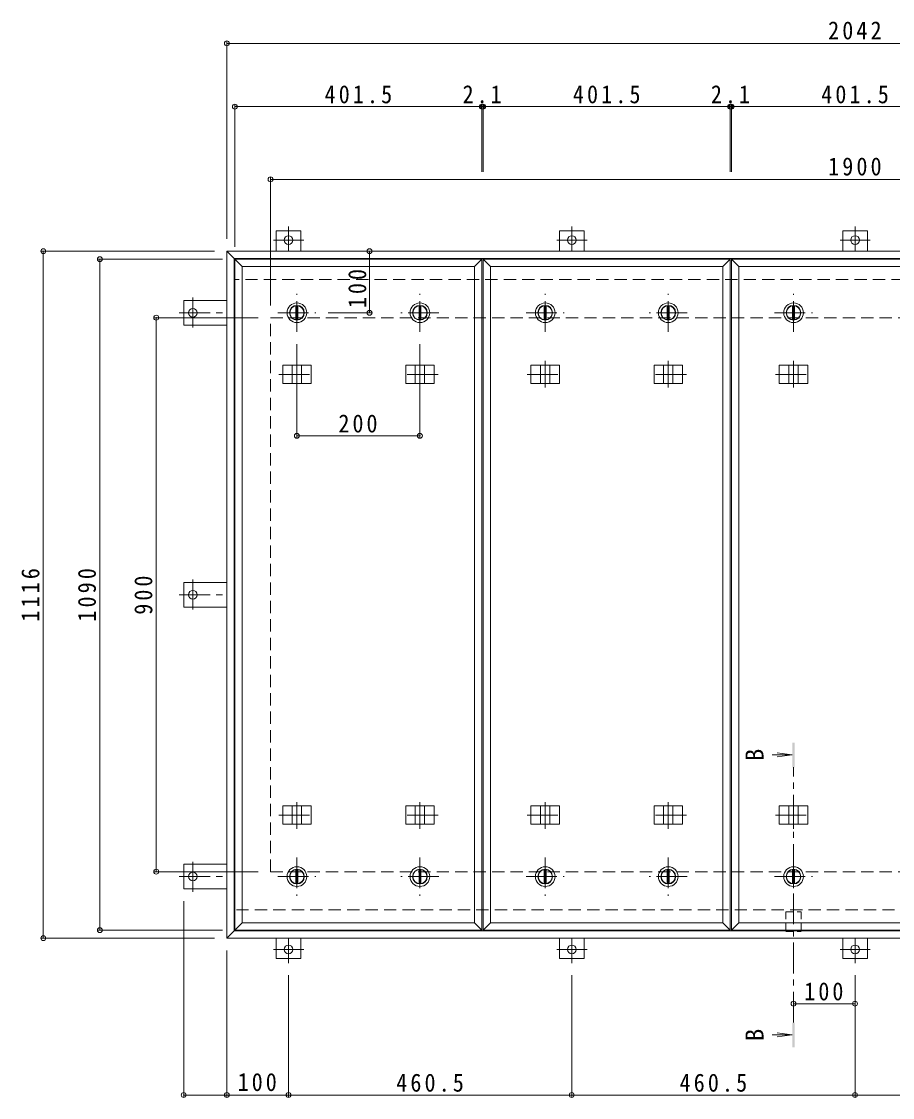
# Model space of a CAD drawing. Units: millimetres at full size, sheet at 1:10. Extents: x -2660 to 2752, y -1962 to 1834.
# Drawn here: x -2660 to -1244, y -283 to 1465 of the extents above; entities that cross this region are included whole.
import ezdxf
from ezdxf.enums import TextEntityAlignment as Align

# ---------------------------------------------------------------- set-up
doc = ezdxf.new("R2010")
doc.units = ezdxf.units.MM
doc.header["$LTSCALE"] = 10
doc.header["$PDMODE"] = 32
doc.header["$PDSIZE"] = 8
for name, pattern in [('CHAIN1', [8, 5, -1, 1, -1]), ('DASHED1', [1.8, 1.2, -0.6]), ('DASHED2', [3, 2, -1])]:
    doc.linetypes.add(name, pattern=pattern)
for name, color, linetype, lineweight in [('0-1_躯体', 2, 'Continuous', 9), ('0-2_仕上', 3, 'Continuous', 9), ('0-3_建具', 4, 'Continuous', 9), ('0-5_寸法', 7, 'Continuous', 9), ('0-C', 2, 'Continuous', 9), ('0-E', 3, 'Continuous', 9), ('0-F', 7, 'Continuous', 9)]:
    doc.layers.add(name, color=color, linetype=linetype, lineweight=lineweight)
doc.styles.add('ＭＳ ゴシック', font='')
doc.styles.get('ＭＳ ゴシック').set_extended_font_data('MS Gothic')

msp = doc.modelspace()

# ---------------------------------------------------------------- linework, layer by layer
at = {"layer": '0-1_躯体', "linetype": 'DASHED2'}
for p, q in [((-295.89, 1045.44), (-2313.89, 1045.44)), ((-2254.89, 983.44), (-354.89, 983.44)), ((-2254.89, 83.44), (-2254.89, 983.44)), ((-2254.89, 83.44), (-354.89, 83.44)), ((-700.52, 21.44), (-2313.89, 21.44))]:
    msp.add_line(p, q, dxfattribs=at)
at = {"layer": '0-1_躯体', "linetype": 'CHAIN1'}
for p, q in [((-2012.14, 960.44), (-2012.14, 1022.44)), ((-1608.52, 960.44), (-1608.52, 1022.44)), ((-1981.14, 991.44), (-2043.14, 991.44)), ((-1577.52, 991.44), (-1639.52, 991.44))]:
    msp.add_line(p, q, dxfattribs=at)
at = {"layer": '0-1_躯体'}
for p, q in [((-2013.64, 1002.84), (-2013.64, 980.04)), ((-2010.64, 1002.84), (-2010.64, 980.04)), ((-1610.02, 1002.84), (-1610.02, 980.04)), ((-1607.02, 1002.84), (-1607.02, 980.04))]:
    msp.add_line(p, q, dxfattribs=at)
for centre, radius in [((-2012.14, 991.44), 16), ((-2012.14, 991.44), 12), ((-2012.14, 991.44), 11.5), ((-1608.52, 991.44), 16), ((-1608.52, 991.44), 12), ((-1608.52, 991.44), 11.5)]:
    msp.add_circle(centre, radius, dxfattribs=at)
at = {"layer": '0-2_仕上'}
for p, q in [((-2312.89, 1078.44), (-2300.89, 1066.44)), ((-2312.89, 1078.44), (-1911.39, 1078.44)), ((-2312.89, -11.56), (-2312.89, 1078.44)), ((-2300.89, 1066.44), (-1923.39, 1066.44)), ((-2300.89, 0.44), (-2300.89, 1066.44)), ((-1923.39, 1066.44), (-1911.39, 1078.44)), ((-1923.39, 1066.44), (-1923.39, 0.44)), ((-1911.39, 1078.44), (-1911.39, -11.56)), ((-1909.27, 1078.44), (-1897.27, 1066.44)), ((-1909.27, 1078.44), (-1507.77, 1078.44)), ((-1909.27, -11.56), (-1909.27, 1078.44)), ((-1897.27, 1066.44), (-1519.77, 1066.44)), ((-1897.27, 0.44), (-1897.27, 1066.44)), ((-1519.77, 1066.44), (-1507.77, 1078.44)), ((-1519.77, 1066.44), (-1519.77, 0.44)), ((-1507.77, 1078.44), (-1507.77, -11.56)), ((-1505.64, 1078.44), (-1493.64, 1066.44)), ((-1505.64, 1078.44), (-1104.14, 1078.44)), ((-1505.64, -11.56), (-1505.64, 1078.44)), ((-1493.64, 1066.44), (-1116.14, 1066.44)), ((-1493.64, 0.44), (-1493.64, 1066.44)), ((-2312.89, -11.56), (-2300.89, 0.44)), ((-1909.27, -11.56), (-1897.27, 0.44)), ((-1505.64, -11.56), (-1493.64, 0.44)), ((-1911.39, -11.56), (-2312.89, -11.56)), ((-1507.77, -11.56), (-1909.27, -11.56)), ((-1104.14, -11.56), (-1505.64, -11.56))]:
    msp.add_line(p, q, dxfattribs=at)
at = {"layer": '0-2_仕上', "color": 4}
for p, q in [((-1406.89, 273.2), (-1439.66, 273.2)), ((-1406.89, 273.2), (-1431.68, 276.46)), ((-1406.89, 273.2), (-1431.68, 269.94)), ((-1406.89, -181.73), (-1439.66, -181.73)), ((-1406.89, -181.73), (-1431.68, -178.47)), ((-1406.89, -181.73), (-1431.68, -185))]:
    msp.add_line(p, q, dxfattribs=at)
at = {"layer": '0-2_仕上', "color": 4, "linetype": 'CHAIN1'}
msp.add_line((-1404.89, -161.73), (-1404.89, 253.2), dxfattribs=at)
at = {"layer": '0-2_仕上'}
for points in [[(-1911.39, -11.56), (-1923.39, 0.44), (-2300.89, 0.44)], [(-1507.77, -11.56), (-1519.77, 0.44), (-1897.27, 0.44)], [(-1104.14, -11.56), (-1116.14, 0.44), (-1493.64, 0.44)]]:
    msp.add_lwpolyline(points, dxfattribs=at)
at = {"layer": '0-2_仕上', "color": 4}
for points in [[(-1402.89, 293.2), (-1406.89, 293.2), (-1402.89, 253.2), (-1406.89, 253.2)], [(-1406.89, -201.73), (-1402.89, -201.73), (-1406.89, -161.73), (-1402.89, -161.73)]]:
    msp.add_solid(points, dxfattribs=at)
at = {"layer": '0-3_建具', "color": 2}
for p, q in [((-2325.89, 1091.44), (-2313.89, 1079.44)), ((-283.89, 1091.44), (-2325.89, 1091.44)), ((-2325.89, -24.56), (-2325.89, 1091.44)), ((-295.89, 1079.44), (-2313.89, 1079.44)), ((-2313.89, -12.56), (-2313.89, 1079.44)), ((-2325.89, -24.56), (-2313.89, -12.56)), ((-295.89, -12.56), (-2313.89, -12.56)), ((-283.89, -24.56), (-2325.89, -24.56))]:
    msp.add_line(p, q, dxfattribs=at)
at = {"layer": '0-3_建具', "linetype": 'CHAIN1'}
for p, q in [((-2212.14, 913.56), (-2212.14, 870.32)), ((-2012.14, 913.56), (-2012.14, 870.32)), ((-1808.52, 913.56), (-1808.52, 870.32)), ((-1608.52, 913.56), (-1608.52, 870.32)), ((-1404.89, 913.56), (-1404.89, 870.32)), ((-2241.55, 891.44), (-2182.73, 891.44)), ((-1982.73, 891.44), (-2041.55, 891.44)), ((-1837.93, 891.44), (-1779.11, 891.44)), ((-1579.11, 891.44), (-1637.93, 891.44)), ((-1434.3, 891.44), (-1375.48, 891.44)), ((-2212.14, 153.32), (-2212.14, 196.56)), ((-2012.14, 153.32), (-2012.14, 196.56)), ((-1808.52, 153.32), (-1808.52, 196.56)), ((-1608.52, 153.32), (-1608.52, 196.56)), ((-1404.89, 153.32), (-1404.89, 196.56)), ((-2241.55, 175.44), (-2182.73, 175.44)), ((-1982.73, 175.44), (-2041.55, 175.44)), ((-1837.93, 175.44), (-1779.11, 175.44)), ((-1579.11, 175.44), (-1637.93, 175.44)), ((-1434.3, 175.44), (-1375.48, 175.44))]:
    msp.add_line(p, q, dxfattribs=at)
at = {"layer": '0-3_建具'}
for p, q in [((-2235.23, 906.44), (-2235.23, 876.44)), ((-2235.23, 906.44), (-2189.06, 906.44)), ((-2219.64, 906.44), (-2219.64, 876.44)), ((-2204.64, 906.44), (-2204.64, 876.44)), ((-2189.06, 906.44), (-2189.06, 876.44)), ((-1989.06, 906.44), (-2035.23, 906.44)), ((-2035.23, 906.44), (-2035.23, 876.44)), ((-2019.64, 906.44), (-2019.64, 876.44)), ((-2004.64, 906.44), (-2004.64, 876.44)), ((-1989.06, 906.44), (-1989.06, 876.44)), ((-1831.61, 906.44), (-1831.61, 876.44)), ((-1831.61, 906.44), (-1785.43, 906.44)), ((-1816.02, 906.44), (-1816.02, 876.44)), ((-1801.02, 906.44), (-1801.02, 876.44)), ((-1785.43, 906.44), (-1785.43, 876.44)), ((-1585.43, 906.44), (-1631.61, 906.44)), ((-1631.61, 906.44), (-1631.61, 876.44)), ((-1616.02, 906.44), (-1616.02, 876.44)), ((-1601.02, 906.44), (-1601.02, 876.44)), ((-1585.43, 906.44), (-1585.43, 876.44)), ((-1427.98, 906.44), (-1427.98, 876.44)), ((-1427.98, 906.44), (-1381.81, 906.44)), ((-1412.39, 906.44), (-1412.39, 876.44)), ((-1397.39, 906.44), (-1397.39, 876.44)), ((-1381.81, 906.44), (-1381.81, 876.44)), ((-2235.23, 876.44), (-2189.06, 876.44)), ((-1989.06, 876.44), (-2035.23, 876.44)), ((-1831.61, 876.44), (-1785.43, 876.44)), ((-1585.43, 876.44), (-1631.61, 876.44)), ((-1427.98, 876.44), (-1381.81, 876.44)), ((-2235.23, 160.44), (-2235.23, 190.44)), ((-2235.23, 190.44), (-2189.06, 190.44)), ((-2219.64, 160.44), (-2219.64, 190.44)), ((-2204.64, 160.44), (-2204.64, 190.44)), ((-2189.06, 160.44), (-2189.06, 190.44)), ((-1989.06, 190.44), (-2035.23, 190.44)), ((-2035.23, 160.44), (-2035.23, 190.44)), ((-2019.64, 160.44), (-2019.64, 190.44)), ((-2004.64, 160.44), (-2004.64, 190.44)), ((-1989.06, 160.44), (-1989.06, 190.44)), ((-1831.61, 160.44), (-1831.61, 190.44)), ((-1831.61, 190.44), (-1785.43, 190.44)), ((-1816.02, 160.44), (-1816.02, 190.44)), ((-1801.02, 160.44), (-1801.02, 190.44)), ((-1785.43, 160.44), (-1785.43, 190.44)), ((-1585.43, 190.44), (-1631.61, 190.44)), ((-1631.61, 160.44), (-1631.61, 190.44)), ((-1616.02, 160.44), (-1616.02, 190.44)), ((-1601.02, 160.44), (-1601.02, 190.44)), ((-1585.43, 160.44), (-1585.43, 190.44)), ((-1427.98, 160.44), (-1427.98, 190.44)), ((-1427.98, 190.44), (-1381.81, 190.44)), ((-1412.39, 160.44), (-1412.39, 190.44)), ((-1397.39, 160.44), (-1397.39, 190.44)), ((-1381.81, 160.44), (-1381.81, 190.44)), ((-2235.23, 160.44), (-2189.06, 160.44)), ((-1989.06, 160.44), (-2035.23, 160.44)), ((-1831.61, 160.44), (-1785.43, 160.44)), ((-1585.43, 160.44), (-1631.61, 160.44)), ((-1427.98, 160.44), (-1381.81, 160.44))]:
    msp.add_line(p, q, dxfattribs=at)
at = {"layer": '0-5_寸法', "linetype": 'DASHED1'}
for p, q in [((-1417.19, 18.24), (-1417.19, -13.76)), ((-1417.19, 18.24), (-1392.59, 18.24)), ((-1392.59, 18.24), (-1392.59, -13.76)), ((-1417.19, -13.76), (-1392.59, -13.76))]:
    msp.add_line(p, q, dxfattribs=at)
at = {"layer": '0-C', "linetype": 'CHAIN1'}
for p, q in [((-2212.14, 960.44), (-2212.14, 1022.44)), ((-1808.52, 960.44), (-1808.52, 1022.44)), ((-1404.89, 960.44), (-1404.89, 1022.44)), ((-2243.14, 991.44), (-2181.14, 991.44)), ((-1839.52, 991.44), (-1777.52, 991.44)), ((-1435.89, 991.44), (-1373.89, 991.44)), ((-2212.14, 106.44), (-2212.14, 44.44)), ((-2012.14, 106.44), (-2012.14, 44.44)), ((-1808.52, 106.44), (-1808.52, 44.44)), ((-1608.52, 106.44), (-1608.52, 44.44)), ((-1404.89, 106.44), (-1404.89, 44.44)), ((-2243.14, 75.44), (-2181.14, 75.44)), ((-1981.14, 75.44), (-2043.14, 75.44)), ((-1839.52, 75.44), (-1777.52, 75.44)), ((-1577.52, 75.44), (-1639.52, 75.44)), ((-1435.89, 75.44), (-1373.89, 75.44))]:
    msp.add_line(p, q, dxfattribs=at)
at = {"layer": '0-C'}
for p, q in [((-2213.64, 1002.84), (-2213.64, 980.04)), ((-2210.64, 1002.84), (-2210.64, 980.04)), ((-1810.02, 1002.84), (-1810.02, 980.04)), ((-1807.02, 1002.84), (-1807.02, 980.04)), ((-1406.39, 1002.84), (-1406.39, 980.04)), ((-1403.39, 1002.84), (-1403.39, 980.04)), ((-2213.64, 64.04), (-2213.64, 86.84)), ((-2210.64, 64.04), (-2210.64, 86.84)), ((-2013.64, 64.04), (-2013.64, 86.84)), ((-2010.64, 64.04), (-2010.64, 86.84)), ((-1810.02, 64.04), (-1810.02, 86.84)), ((-1807.02, 64.04), (-1807.02, 86.84)), ((-1610.02, 64.04), (-1610.02, 86.84)), ((-1607.02, 64.04), (-1607.02, 86.84)), ((-1406.39, 64.04), (-1406.39, 86.84)), ((-1403.39, 64.04), (-1403.39, 86.84))]:
    msp.add_line(p, q, dxfattribs=at)
for centre, radius in [((-2212.14, 991.44), 16), ((-2212.14, 991.44), 12), ((-2212.14, 991.44), 11.5), ((-1808.52, 991.44), 16), ((-1808.52, 991.44), 12), ((-1808.52, 991.44), 11.5), ((-1404.89, 991.44), 16), ((-1404.89, 991.44), 12), ((-1404.89, 991.44), 11.5), ((-2212.14, 75.44), 16), ((-2212.14, 75.44), 12), ((-2012.14, 75.44), 16), ((-2012.14, 75.44), 12), ((-1808.52, 75.44), 16), ((-1808.52, 75.44), 12), ((-1608.52, 75.44), 16), ((-1608.52, 75.44), 12), ((-1404.89, 75.44), 16), ((-1404.89, 75.44), 12), ((-2212.14, 75.44), 11.5), ((-2012.14, 75.44), 11.5), ((-1808.52, 75.44), 11.5), ((-1608.52, 75.44), 11.5), ((-1404.89, 75.44), 11.5)]:
    msp.add_circle(centre, radius, dxfattribs=at)
at = {"layer": '0-E'}
for p, q in [((-2205.89, 1124.64), (-2245.89, 1124.64)), ((-2245.89, 1091.44), (-2245.89, 1124.64)), ((-2205.89, 1091.44), (-2205.89, 1124.64)), ((-1785.39, 1091.44), (-1785.39, 1124.64)), ((-1745.39, 1124.64), (-1785.39, 1124.64)), ((-1745.39, 1091.44), (-1745.39, 1124.64)), ((-1324.89, 1091.44), (-1324.89, 1124.64)), ((-1284.89, 1124.64), (-1324.89, 1124.64)), ((-1284.89, 1091.44), (-1284.89, 1124.64)), ((-2396.09, 1011.44), (-2396.09, 971.44)), ((-2325.89, 1011.44), (-2396.09, 1011.44)), ((-2325.89, 971.44), (-2396.09, 971.44)), ((-2396.09, 553.44), (-2396.09, 513.44)), ((-2325.89, 553.44), (-2396.09, 553.44)), ((-2325.89, 513.44), (-2396.09, 513.44)), ((-2325.89, 95.44), (-2396.09, 95.44)), ((-2396.09, 55.44), (-2396.09, 95.44)), ((-2325.89, 55.44), (-2396.09, 55.44)), ((-2245.89, -24.56), (-2245.89, -57.76)), ((-2205.89, -24.56), (-2205.89, -57.76)), ((-1785.39, -24.56), (-1785.39, -57.76)), ((-1745.39, -24.56), (-1745.39, -57.76)), ((-1324.89, -24.56), (-1324.89, -57.76)), ((-1284.89, -24.56), (-1284.89, -57.76)), ((-2205.89, -57.76), (-2245.89, -57.76)), ((-1745.39, -57.76), (-1785.39, -57.76)), ((-1284.89, -57.76), (-1324.89, -57.76))]:
    msp.add_line(p, q, dxfattribs=at)
at = {"layer": '0-E', "linetype": 'CHAIN1'}
for p, q in [((-2225.89, 1131.8), (-2225.89, 1091.64)), ((-1765.39, 1131.8), (-1765.39, 1091.64)), ((-1304.89, 1131.8), (-1304.89, 1091.64)), ((-2201.05, 1109.64), (-2249.94, 1109.64)), ((-1740.55, 1109.64), (-1789.44, 1109.64)), ((-1280.05, 1109.64), (-1328.94, 1109.64)), ((-2381.09, 1016.28), (-2381.09, 967.39)), ((-2403.25, 991.44), (-2325.89, 991.44)), ((-2381.09, 558.28), (-2381.09, 509.39)), ((-2403.25, 533.44), (-2325.89, 533.44)), ((-2381.09, 50.6), (-2381.09, 99.49)), ((-2403.25, 75.44), (-2325.89, 75.44)), ((-2225.89, -64.92), (-2225.89, -24.76)), ((-1765.39, -64.92), (-1765.39, -24.76)), ((-1304.89, -64.92), (-1304.89, -24.76)), ((-2201.05, -42.76), (-2249.94, -42.76)), ((-1740.55, -42.76), (-1789.44, -42.76)), ((-1280.05, -42.76), (-1328.94, -42.76))]:
    msp.add_line(p, q, dxfattribs=at)
at = {"layer": '0-E'}
for centre in [(-2225.89, 1109.64), (-1765.39, 1109.64), (-1304.89, 1109.64), (-2381.09, 991.44), (-2381.09, 533.44), (-2381.09, 75.44), (-2225.89, -42.76), (-1765.39, -42.76), (-1304.89, -42.76)]:
    msp.add_circle(centre, 7, dxfattribs=at)
at = {"layer": '0-F'}
for p, q in [((-2325.89, 1432.15), (-2325.89, 1111.44)), ((-2325.89, 1429.15), (-283.89, 1429.15)), ((-2312.89, 1329.36), (-2312.89, 1098.44)), ((-1911.39, 1329.36), (-1911.39, 1220.68)), ((-1909.27, 1329.36), (-1909.27, 1220.68)), ((-1507.77, 1329.36), (-1507.77, 1220.68)), ((-1505.64, 1329.36), (-1505.64, 1220.68)), ((-2312.89, 1326.36), (-1911.39, 1326.36)), ((-1911.39, 1326.36), (-1909.27, 1326.36)), ((-1909.27, 1326.36), (-1507.77, 1326.36)), ((-1507.77, 1326.36), (-1505.64, 1326.36)), ((-1505.64, 1326.36), (-1104.14, 1326.36)), ((-2254.89, 1211.16), (-2254.89, 1003.44)), ((-2254.89, 1208.16), (-354.89, 1208.16)), ((-2627.28, 1091.44), (-2345.89, 1091.44)), ((-2624.28, 1091.44), (-2624.28, -24.56)), ((-2093.99, 1091.44), (-2093.99, 991.44)), ((-2535.39, 1078.44), (-2332.89, 1078.44)), ((-2532.39, -11.56), (-2532.39, 1078.44)), ((-2443.7, 983.44), (-2274.89, 983.44)), ((-2440.7, 83.44), (-2440.7, 983.44)), ((-2090.99, 991.44), (-2161.14, 991.44)), ((-2212.14, 788.54), (-2212.14, 940.44)), ((-2012.14, 788.54), (-2012.14, 940.44)), ((-2212.14, 791.54), (-2012.14, 791.54)), ((-2443.7, 83.44), (-2274.89, 83.44)), ((-2396.09, -282.39), (-2396.09, 35.44)), ((-2535.39, -11.56), (-2332.89, -11.56)), ((-2627.28, -24.56), (-2345.89, -24.56)), ((-2325.89, -282.39), (-2325.89, -44.56)), ((-2225.89, -282.39), (-2225.89, -84.92)), ((-1765.39, -282.39), (-1765.39, -84.92)), ((-1304.89, -282.39), (-1304.89, -84.92)), ((-1304.89, -131.02), (-1404.89, -131.02)), ((-2396.09, -279.39), (-2325.89, -279.39)), ((-2325.89, -279.39), (-2225.89, -279.39)), ((-2225.89, -279.39), (-1765.39, -279.39)), ((-1765.39, -279.39), (-1304.89, -279.39)), ((-1304.89, -279.39), (-844.39, -279.39))]:
    msp.add_line(p, q, dxfattribs=at)
for p in [(-2325.89, 1429.15), (-2312.89, 1326.36), (-1911.39, 1326.36), (-1909.27, 1326.36), (-1507.77, 1326.36), (-1505.64, 1326.36), (-2254.89, 1208.16), (-2624.28, 1091.44), (-2093.99, 1091.44), (-2532.39, 1078.44), (-2440.7, 983.44), (-2093.99, 991.44), (-2212.14, 791.54), (-2012.14, 791.54), (-2440.7, 83.44), (-2532.39, -11.56), (-2624.28, -24.56), (-1404.89, -131.02), (-1304.89, -131.02), (-2396.09, -279.39), (-2325.89, -279.39), (-2225.89, -279.39), (-1765.39, -279.39), (-1304.89, -279.39)]:
    msp.add_point(p, dxfattribs=at)

# ---------------------------------------------------------------- texts
at = {"layer": '0-5_寸法', "color": 2, "style": 'ＭＳ ゴシック'}
for p in [(-1444.76, 263.2), (-1444.76, -191.73)]:
    msp.add_text('B', height=29.33, rotation=90, dxfattribs=at).set_placement(p, align=Align.BOTTOM_LEFT)
at = {"layer": '0-F', "color": 2, "char_height": 29.33, "attachment_point": 7, "style": 'ＭＳ ゴシック'}
for s, insert in [('\\T1.28;\\W0.9;2042', (-1348.64, 1435.15)), ('\\T1.28;\\W0.9;401.5', (-2167.14, 1331.36)), ('\\T1.27;\\W0.9;2.1', (-1942.83, 1331.36)), ('\\T1.28;\\W0.9;401.5', (-1763.52, 1331.36)), ('\\T1.27;\\W0.9;2.1', (-1539.21, 1331.36)), ('\\T1.28;\\W0.9;401.5', (-1359.89, 1331.36)), ('\\T1.28;\\W0.9;1900', (-1348.64, 1214.16)), ('\\T1.27;\\W0.9;200', (-2144.64, 796.54)), ('\\T1.27;\\W0.9;100', (-1387.39, -126.02)), ('\\T1.27;\\W0.9;100', (-2308.39, -273.39)), ('\\T1.28;\\W0.9;460.5', (-2050.64, -274.39)), ('\\T1.28;\\W0.9;460.5', (-1590.14, -274.39))]:
    msp.add_mtext(s, dxfattribs=dict(at, insert=insert))
at = {"layer": '0-F', "color": 2, "char_height": 29.33, "attachment_point": 7, "rotation": 90, "style": 'ＭＳ ゴシック'}
for s, insert in [('\\T1.27;\\W0.9;100', (-2098.99, 999.01)), ('\\T1.28;\\W0.9;1116', (-2630.28, 489.69)), ('\\T1.28;\\W0.9;1090', (-2538.39, 489.69)), ('\\T1.27;\\W0.9;900', (-2446.7, 500.94))]:
    msp.add_mtext(s, dxfattribs=dict(at, insert=insert))

doc.saveas('drawing.dxf')
